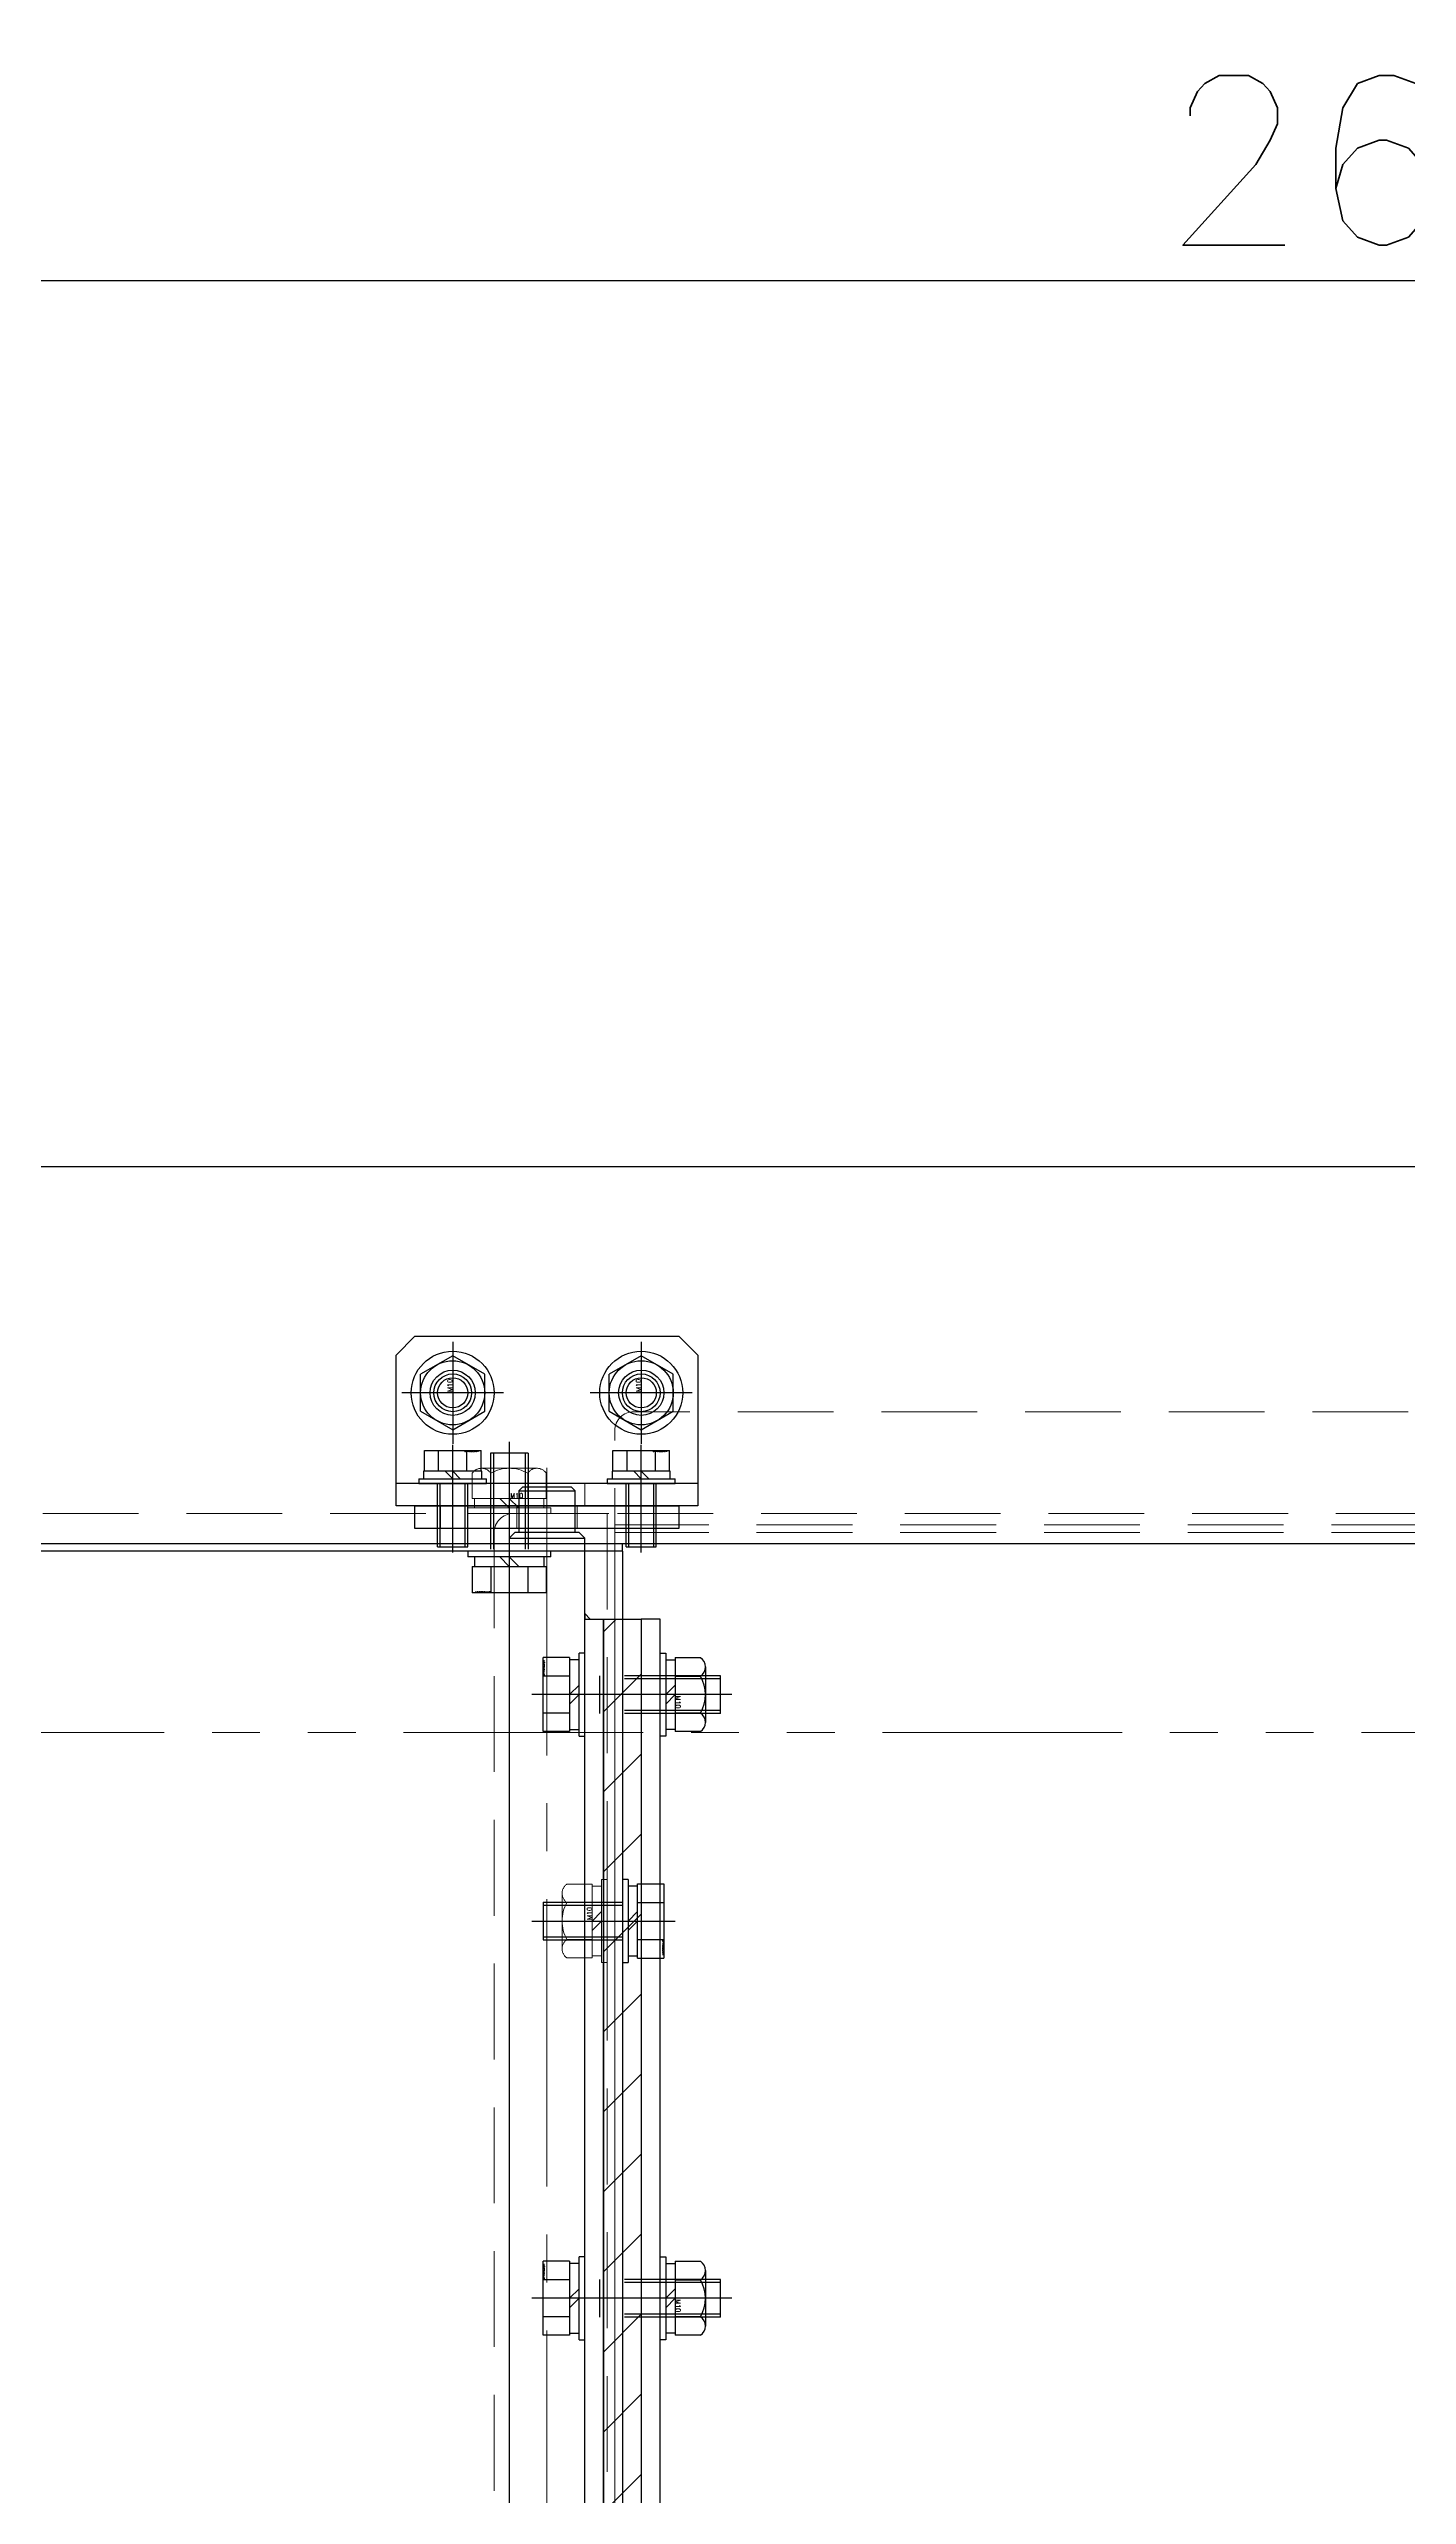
# Model space of a CAD drawing. Header units: millimetres. Extents: x -8731 to 85711, y -14522 to 31379.
# Drawn here: x 75292 to 75653, y 5636 to 6284 of the extents above; entities that cross this region are included whole.
import ezdxf

# ---------------------------------------------------------------- set-up
doc = ezdxf.new("R2010")
doc.units = ezdxf.units.MM
doc.header["$LTSCALE"] = 4
doc.header["$PDMODE"] = 99
doc.header["$PDSIZE"] = 1
for name, pattern in [('CENTER2', [28.575, 19.05, -3.175, 3.175, -3.175]), ('HIDDEN', [9.525, 6.35, -3.175]), ('PHANTOM2', [31.75, 15.875, -3.175, 3.175, -3.175, 3.175, -3.175])]:
    doc.linetypes.add(name, pattern=pattern)
for name, color, linetype, lineweight in [('04_HIDDEN', 2, 'HIDDEN', 13), ('05_CENTER', 4, 'CENTER2', 13), ('06_PHANTOM', 2, 'PHANTOM2', 13), ('08_DIM', 3, 'Continuous', 13)]:
    doc.layers.add(name, color=color, linetype=linetype, lineweight=lineweight)
doc.layers.add('10_DRAFT', color=8, linetype='Continuous', lineweight=0, plot=False)
doc.styles.add('KSS_TXT', font='txt.shx', dxfattribs={"bigfont": 'extfont2.shx'})
doc.styles.add('KSS_TXT_L', font='txt.shx', dxfattribs={"height": 9, "bigfont": 'extfont2.shx'})
doc.dimstyles.new('KSS_DIM', dxfattribs={"dimscale": 3, "dimtxt": 3, "dimasz": 2.5, "dimexe": 1.25, "dimexo": 0.625, "dimtad": 1, "dimdsep": 46, "dimtxsty": 'KSS_TXT', "dimblk": 'OPEN30', "dimcen": 0, "dimazin": 2, "dimtfac": 0.75, "dimtmove": 0, "dimatfit": 3, "dimldrblk": 'OPEN30', "dimfxl": 1, "dimtolj": 1, "dimarcsym": 0})

# ---------------------------------------------------------------- blocks, each defined once
blk = doc.blocks.new('A$C53D772FE_1_1_1')
at = {"color": 0}
for p, q in [((1030, 1000), (0, 1000)), ((1030, 998), (1030, 1000)), ((1030, 998), (2, 998)), ((1030, 998), (1030, -998))]:
    blk.add_line(p, q, dxfattribs=at)
at = {"layer": '04_HIDDEN'}
blk.add_line((1028, 998), (1028, -998), dxfattribs=at)
at = {"layer": '05_CENTER'}
for p, q in [((1000, 1007.75), (1000, 990.4)), ((1020.4, 900), (1037.75, 900))]:
    blk.add_line(p, q, dxfattribs=at)
blk = doc.blocks.new('A$C3E9660DC_1_1_1')
at = {"color": 0}
for p, q in [((217, 1035), (-217, 1035)), ((-222, -1030), (-222, 1030)), ((-249, 1008), (-222, 1008)), ((-254, 1003), (-254, -1003)), ((222, 1003), (-222, 1003))]:
    blk.add_line(p, q, dxfattribs=at)
for centre in [(-217, 1030), (-249, 1003)]:
    blk.add_arc(centre, 5, 90, 180, dxfattribs=at)
at = {"layer": '04_HIDDEN'}
for p, q in [((-224, 1008), (-224, -1008)), ((222, 1005), (-222, 1005))]:
    blk.add_line(p, q, dxfattribs=at)
at = {"layer": '05_CENTER'}
blk.add_line((-214.34, 900), (-231.69, 900), dxfattribs=at)
blk = doc.blocks.new('A$C7AFA21F4_1_1_1')
at = {"color": 0, "linetype": 'CENTER2'}
blk.add_line((0, -24), (0, 14), dxfattribs=at)
at = {"color": 0}
for p, q in [((-9.81, 11), (9.81, 11)), ((-9.81, 4), (-9.81, 11)), ((-4.91, 4), (-4.91, 11)), ((4.91, 4), (4.91, 11)), ((9.81, 4), (9.81, 11)), ((-11, 1.5), (11, 1.5)), ((-11, 1.5), (-11, 0)), ((-11, 0), (11, 0)), ((9.81, 4), (-9.81, 4)), ((-9.25, 4), (-9.25, 1.5)), ((0, 1.5), (-2.5, 4)), ((0, 4), (2.5, 1.5)), ((9.25, 1.5), (9.25, 4)), ((11, 0), (11, 1.5))]:
    blk.add_line(p, q, dxfattribs=at)
at = {"color": 0, "linetype": 'HIDDEN'}
for p, q in [((-5, -21), (-5, 0)), ((-4.19, -21), (-4.19, 0)), ((4.19, -21), (4.19, 0)), ((5, -21), (5, 0)), ((-5, -21), (5, -21))]:
    blk.add_line(p, q, dxfattribs=at)
at = {"layer": '10_DRAFT', "style": 'KSS_TXT_L'}
blk.add_text('BT-M10x25L,SW,PW', height=0.3, dxfattribs=at).set_placement((5.1, 10.66))
blk = doc.blocks.new('M10Nza_1_1_1')
at = {"color": 0}
for p, q in [((-9.8, 4), (-9.8, 10.69)), ((-7.35, 12), (7.35, 12)), ((-4.9, 4), (-4.9, 10.69)), ((4.9, 10.69), (4.9, 4)), ((9.8, 10.69), (9.8, 4)), ((-9.8, 4), (9.8, 4)), ((-9.2, 1.5), (-9.2, 4)), ((0, 1.5), (-2.5, 4)), ((0, 4), (2.5, 1.5)), ((9.2, 4), (9.2, 1.5))]:
    blk.add_line(p, q, dxfattribs=at)
at = {"color": 0, "linetype": 'CENTER2'}
blk.add_line((0, 12), (0, 0), dxfattribs=at)
at = {"color": 0}
blk.add_lwpolyline([(-11, 1.5), (11, 1.5), (11, 0), (-11, 0)], close=True, dxfattribs=at)
for centre, radius, start, end in [((-7.35, 9.06), 2.94, 33.626, 146.374), ((0, 2.2), 9.8, 60, 120), ((7.35, 9.06), 2.94, 33.626, 146.374)]:
    blk.add_arc(centre, radius, start, end, dxfattribs=at)
at = {"layer": '10_DRAFT', "style": 'KSS_TXT'}
blk.add_text('M10', height=1.25, dxfattribs=at).set_placement((0.26, 4.12))
blk = doc.blocks.new('A$C7E374867_2_1')
at = {"color": 0, "linetype": 'CENTER2'}
blk.add_line((0, -29), (0, 14), dxfattribs=at)
at = {"color": 0}
for p, q in [((-9.81, 11), (9.81, 11)), ((-9.81, 4), (-9.81, 11)), ((-4.91, 4), (-4.91, 11)), ((4.91, 4), (4.91, 11)), ((9.81, 4), (9.81, 11)), ((-11, 1.5), (11, 1.5)), ((-11, 1.5), (-11, 0)), ((-11, 0), (11, 0)), ((9.81, 4), (-9.81, 4)), ((-9.25, 4), (-9.25, 1.5)), ((0, 1.5), (-2.5, 4)), ((0, 4), (2.5, 1.5)), ((9.25, 1.5), (9.25, 4)), ((11, 0), (11, 1.5))]:
    blk.add_line(p, q, dxfattribs=at)
at = {"color": 0, "linetype": 'HIDDEN'}
for p, q in [((-5, -26), (-5, 0)), ((-4.19, -26), (-4.19, 0)), ((4.19, -26), (4.19, 0)), ((5, -26), (5, 0)), ((-5, -26), (5, -26))]:
    blk.add_line(p, q, dxfattribs=at)
at = {"layer": '10_DRAFT', "style": 'KSS_TXT_L'}
blk.add_text('BT-M10x30L,SW,PW', height=0.3, dxfattribs=at).set_placement((5.05, 10.66))
blk = doc.blocks.new('A$C020300C3_1')
for name, p, rotation in [('A$C7E374867_2_1', (-250, 998), 180), ('A$C7AFA21F4_1_1_1', (-220, 900), 270)]:
    blk.add_blockref(name, p, dxfattribs=dict(rotation=rotation))
blk.add_blockref('A$C53D772FE_1_1_1', (-1250, 0))
at = {"layer": '04_HIDDEN'}
for name, p in [('A$C3E9660DC_1_1_1', (0, 0)), ('M10Nza_1_1_1', (-250, 1008))]:
    blk.add_blockref(name, p, dxfattribs=at)
at = {"layer": '04_HIDDEN', "rotation": 90}
blk.add_blockref('M10Nza_1_1_1', (-224, 900), dxfattribs=at)
blk = doc.blocks.new('_Open30')
at = {"color": 0, "linetype": 'ByBlock', "lineweight": -2}
for p, q in [((-1, 0.268), (0, 0)), ((0, 0), (-1, -0.268)), ((0, 0), (-1, 0))]:
    blk.add_line(p, q, dxfattribs=at)
blk = doc.blocks.new('*D4594')
at = {"layer": '08_DIM', "color": 0, "lineweight": -2, "transparency": 16777216}
for p, q in [((74359.5, 5976.26), (74359.5, 6241.44)), ((76969.5, 5976.26), (76969.5, 6241.44)), ((74397, 6222.69), (76932, 6222.69))]:
    blk.add_line(p, q, dxfattribs=at)
at = {"layer": 'Defpoints', "color": 0, "transparency": 16777216}
for p in [(76969.5, 6222.69), (74359.5, 5966.88), (76969.5, 5966.88)]:
    blk.add_point(p, dxfattribs=at)
at = {"layer": '08_DIM', "color": 0, "lineweight": -2, "transparency": 16777216, "xscale": 37.5, "yscale": 37.5, "zscale": 37.5, "rotation": 180}
blk.add_blockref('_Open30', (74359.5, 6222.69), dxfattribs=at)
at = {"layer": '08_DIM', "color": 0, "lineweight": -2, "transparency": 16777216, "xscale": 37.5, "yscale": 37.5, "zscale": 37.5}
blk.add_blockref('_Open30', (76969.5, 6222.69), dxfattribs=at)
at = {"layer": '08_DIM', "color": 0, "transparency": 16777216, "insert": (75664.5, 6254.57), "char_height": 45, "attachment_point": 5, "style": 'KSS_TXT'}
blk.add_mtext('\\A1;2610', dxfattribs=at)
blk = doc.blocks.new('A$C2A2D3C10_1_1_1')
at = {"color": 0}
blk.add_lwpolyline([(100, 1100), (2600, 1100), (2600, 1000), (100, 1000)], close=True, dxfattribs=at)
for centre in [(1085, 1040), (1135, 1040)]:
    blk.add_circle(centre, 6, dxfattribs=at)
at = {"layer": '04_HIDDEN'}
blk.add_line((100, 1008), (2600, 1008), dxfattribs=at)
at = {"layer": '05_CENTER'}
for p, q in [((1085, 1049.34), (1085, 1030.66)), ((1135, 1049.34), (1135, 1030.66)), ((1094.34, 1040), (1075.66, 1040)), ((1144.34, 1040), (1125.66, 1040)), ((1100, 991.1), (1100, 1017.13))]:
    blk.add_line(p, q, dxfattribs=at)
blk = doc.blocks.new('A$C0F186644_1_1')
at = {"color": 0}
blk.add_line((-40, -6), (40, -6), dxfattribs=at)
blk.add_lwpolyline([(-40, 0), (40, 0), (40, -40), (35, -45), (-35, -45), (-40, -40)], close=True, dxfattribs=at)
for centre in [(-25, -30), (25, -30)]:
    blk.add_circle(centre, 6, dxfattribs=at)
at = {"layer": '04_HIDDEN'}
for p, q in [((-10, 0), (-10, -6)), ((10, 0), (10, -6))]:
    blk.add_line(p, q, dxfattribs=at)
at = {"layer": '05_CENTER'}
for p, q in [((-25, 4.68), (-25, -10.86)), ((25, 4.68), (25, -10.86)), ((-25, -39.34), (-25, -20.66)), ((25, -39.34), (25, -20.66)), ((-34.34, -30), (-15.66, -30)), ((34.34, -30), (15.66, -30))]:
    blk.add_line(p, q, dxfattribs=at)
at = {"layer": '10_DRAFT'}
blk.add_line((0, 0), (0, -6), dxfattribs=at)
blk = doc.blocks.new('10b_2_1')
at = {"color": 0, "linetype": 'CENTER2'}
for p, q in [((0, -13.51), (0, 13.51)), ((13.51, 0), (-13.51, 0))]:
    blk.add_line(p, q, dxfattribs=at)
at = {"color": 0}
for p, q in [((-4.9, 8.49), (-9.8, 0)), ((-4.9, 8.49), (4.9, 8.49)), ((9.8, 0), (4.9, 8.49)), ((-9.8, 0), (-4.9, -8.49)), ((4.9, -8.49), (9.8, 0)), ((-4.9, -8.49), (4.9, -8.49))]:
    blk.add_line(p, q, dxfattribs=at)
for radius in [11, 8.49, 5, 4]:
    blk.add_circle((0, 0), radius, dxfattribs=at)
at = {"layer": '10_DRAFT', "style": 'KSS_TXT'}
blk.add_text('M10', height=1.25, dxfattribs=at).set_placement((0.26, 0.12))
blk = doc.blocks.new('A$C566E2A1C_1_1')
h = blk.add_hatch()
h.set_pattern_fill('_USER', color=3, scale=15, angle=135, pattern_type=0)
h.set_pattern_definition([(135, (-7933.037, 6558.574), (-10.606602, -10.606602), [])])
h.paths.add_polyline_path([(980, -10), (980, 0), (-920, 0), (-920, -10)])
h.paths.add_polyline_path([(-920, -10), (-920, 0), (-950, 0), (-950, -10)])
h.paths.add_polyline_path([(-950, -10), (-950, 0), (-980, 0), (-980, -10)])
at = {"color": 0}
blk.add_lwpolyline([(980, 0), (980, -10), (-980, -10), (-980, 0)], close=True, dxfattribs=at)
at = {"layer": '05_CENTER'}
for p, q in [((800, 3.94), (800, -13.51)), ((960, 3.94), (960, -13.51))]:
    blk.add_line(p, q, dxfattribs=at)
blk = doc.blocks.new('A$C6BE42790_1_1')
at = {"color": 0}
for p, q in [((1001.5, 10), (1001.5, -10)), ((1014, 7.5), (1003, 7.5)), ((1015, 6.5), (1014, 7.5)), ((1015, -6.5), (1015, 6.5)), ((1003, -7.5), (1014, -7.5)), ((1014, -7.5), (1015, -6.5))]:
    blk.add_line(p, q, dxfattribs=at)
blk.add_line((1014, 7.5), (1014, -7.5))
for points in [[(-1001.5, -10), (1001.5, -10), (1003, -8.5), (1003, 8.5), (1001.5, 10), (-1001.5, 10), (-1003, 8.5), (-1003, -8.5)], [(-980, -10), (980, -10), (980, -15), (-980, -15)]]:
    blk.add_lwpolyline(points, close=True, dxfattribs=at)
at = {"color": 3}
blk.add_lwpolyline([(980, -10), (980, -11.5), (980, -11.5), (981.5, -10)], close=True, dxfattribs=at)
at = {"layer": '05_CENTER'}
for p, q in [((1020.09, 0), (-1020.09, 0)), ((800, -20.81), (800, -4.2)), ((960, -20.81), (960, -4.2))]:
    blk.add_line(p, q, dxfattribs=at)
blk = doc.blocks.new('A$C2CEA7AC3_1_1')
at = {"color": 0}
blk.add_lwpolyline([(-980, 0), (-980, -5), (980, -5), (980, 0)], close=True, dxfattribs=at)
at = {"layer": '05_CENTER'}
for p, q in [((800, -11.8), (800, 6.71)), ((960, -11.8), (960, 6.71))]:
    blk.add_line(p, q, dxfattribs=at)
blk = doc.blocks.new('A$C3D81658F_1_1_1')
at = {"color": 0, "linetype": 'CENTER2'}
blk.add_line((0, -39), (0, 14), dxfattribs=at)
at = {"color": 0}
for p, q in [((-9.81, 11), (9.81, 11)), ((-9.81, 4), (-9.81, 11)), ((-4.91, 4), (-4.91, 11)), ((4.91, 4), (4.91, 11)), ((9.81, 4), (9.81, 11)), ((-11, 1.5), (11, 1.5)), ((-11, 1.5), (-11, 0)), ((-11, 0), (11, 0)), ((9.81, 4), (-9.81, 4)), ((-9.25, 4), (-9.25, 1.5)), ((0, 1.5), (-2.5, 4)), ((0, 4), (2.5, 1.5)), ((9.25, 1.5), (9.25, 4)), ((11, 0), (11, 1.5))]:
    blk.add_line(p, q, dxfattribs=at)
at = {"color": 0, "linetype": 'HIDDEN'}
for p, q in [((-5, -36), (-5, 0)), ((5, -36), (5, 0)), ((-5, -4), (5, -4)), ((-4.19, -36), (-4.19, -4)), ((4.19, -36), (4.19, -4)), ((-5, -36), (5, -36))]:
    blk.add_line(p, q, dxfattribs=at)
at = {"layer": '10_DRAFT', "style": 'KSS_TXT_L'}
blk.add_text('BT-M10x40L,SW,PW', height=0.3, dxfattribs=at).set_placement((5.14, 10.66))
blk = doc.blocks.new('A$C3E2D5E31_1_1')
for name, p in [('A$C6BE42790_1_1', (0, 0)), ('A$C3D81658F_1_1_1', (800, -10)), ('A$C3D81658F_1_1_1', (960, -10)), ('A$C2CEA7AC3_1_1', (0, -25))]:
    blk.add_blockref(name, p)
at = {"color": 3}
blk.add_blockref('A$C566E2A1C_1_1', (0, -15), dxfattribs=at)
at = {"rotation": 180}
for p in [(800, -30), (960, -30)]:
    blk.add_blockref('M10Nza_1_1_1', p, dxfattribs=at)
blk = doc.blocks.new('A$C338A46E4_1_1')
at = {"color": 0}
blk.add_lwpolyline([(0, -35), (-6, -35), (-6, 35), (0, 35)], close=True, dxfattribs=at)
at = {"layer": '04_HIDDEN'}
for p, q in [((0, 29), (-6, 29)), ((0, 28.25), (-6, 28.25)), ((0, 21.75), (-6, 21.75)), ((0, 21), (-6, 21)), ((0, 8), (-6, 8)), ((0, -8), (-6, -8)), ((0, -21), (-6, -21)), ((0, -21.75), (-6, -21.75)), ((0, -28.25), (-6, -28.25)), ((0, -29), (-6, -29))]:
    blk.add_line(p, q, dxfattribs=at)
at = {"layer": '05_CENTER'}
for p, q in [((3.39, 25), (-9.39, 25)), ((3.39, -25), (-9.39, -25))]:
    blk.add_line(p, q, dxfattribs=at)
at = {"layer": '10_DRAFT'}
blk.add_line((0, 0), (-6, 0), dxfattribs=at)
blk = doc.blocks.new('A$C435F0BD9_1_1_1')
at = {"color": 0}
for p, q in [((-7.51, 8.7), (7.51, 8.7)), ((-7.51, 3.2), (-7.51, 8.7)), ((-3.75, 3.2), (-3.75, 8.7)), ((3.75, 3.2), (3.75, 8.7)), ((7.51, 3.2), (7.51, 8.7)), ((-9, 1.2), (9, 1.2)), ((-9, 1.2), (-9, 0)), ((-7.7, 3.2), (-7.7, 1.2)), ((7.7, 3.2), (-7.7, 3.2)), ((0, 1.2), (-2, 3.2)), ((0, 3.2), (2, 1.2)), ((7.7, 1.2), (7.7, 3.2)), ((9, 0), (9, 1.2)), ((-9, 0), (9, 0))]:
    blk.add_line(p, q, dxfattribs=at)
at = {"color": 0, "linetype": 'CENTER2'}
blk.add_line((0, -18.3), (0, 10.2), dxfattribs=at)
at = {"color": 0, "linetype": 'HIDDEN'}
for p, q in [((-4, -16.8), (-4, 0)), ((-3.32, -16.8), (-3.32, 0)), ((3.32, -16.8), (3.32, 0)), ((4, -16.8), (4, 0)), ((-4, -16.8), (4, -16.8))]:
    blk.add_line(p, q, dxfattribs=at)
at = {"layer": '10_DRAFT', "style": 'KSS_TXT_L'}
blk.add_text('BT-M8x20L,SW,PW', height=0.3, dxfattribs=at).set_placement((3.15, 8.36))
blk = doc.blocks.new('A$C196B25A9_1_1')
for name, p, rotation in [('A$C0F186644_1_1', (2060, -25), 90), ('A$C435F0BD9_1_1_1', (2066, 0), 270), ('A$C435F0BD9_1_1_1', (2066, -50), 270)]:
    blk.add_blockref(name, p, dxfattribs=dict(rotation=rotation))
for name, p in [('10b_2_1', (2090, 0)), ('A$C338A46E4_1_1', (2060, -25)), ('A$C3E2D5E31_1_1', (1050, -25)), ('10b_2_1', (2090, -50))]:
    blk.add_blockref(name, p)

msp = doc.modelspace()

# ---------------------------------------------------------------- linework, layer by layer
at = {"layer": '06_PHANTOM', "color": 6}
msp.add_lwpolyline([(74624.49939, 5837.90432), (76844.49939, 5837.90432), (76844.49939, 3937.90432), (74624.49939, 3937.90432)], close=True, dxfattribs=at)

# ---------------------------------------------------------------- block references
for name, p in [('A$C2A2D3C10_1_1_1', (74314.49939, 4887.90432)), ('A$C020300C3_1', (75664.49939, 4887.90432))]:
    msp.add_blockref(name, p)
at = {"rotation": 90}
msp.add_blockref('A$C196B25A9_1_1', (75399.49939, 3837.90432), dxfattribs=at)

# ---------------------------------------------------------------- dimensions: what is measured, and where the dimension line sits
at = {"layer": '08_DIM'}
dim = msp.add_linear_dim(base=(76969.49939, 6222.69408), p1=(74359.49939, 5966.88081), p2=(76969.49939, 5966.88081), dimstyle='KSS_DIM', override={"dimscale": 15}, dxfattribs=at)
dim.commit()
dim.dimension.update_dxf_attribs({"geometry": '*D4594', "text_midpoint": (75664.49939, 6254.56908)})

doc.saveas('drawing.dxf')
